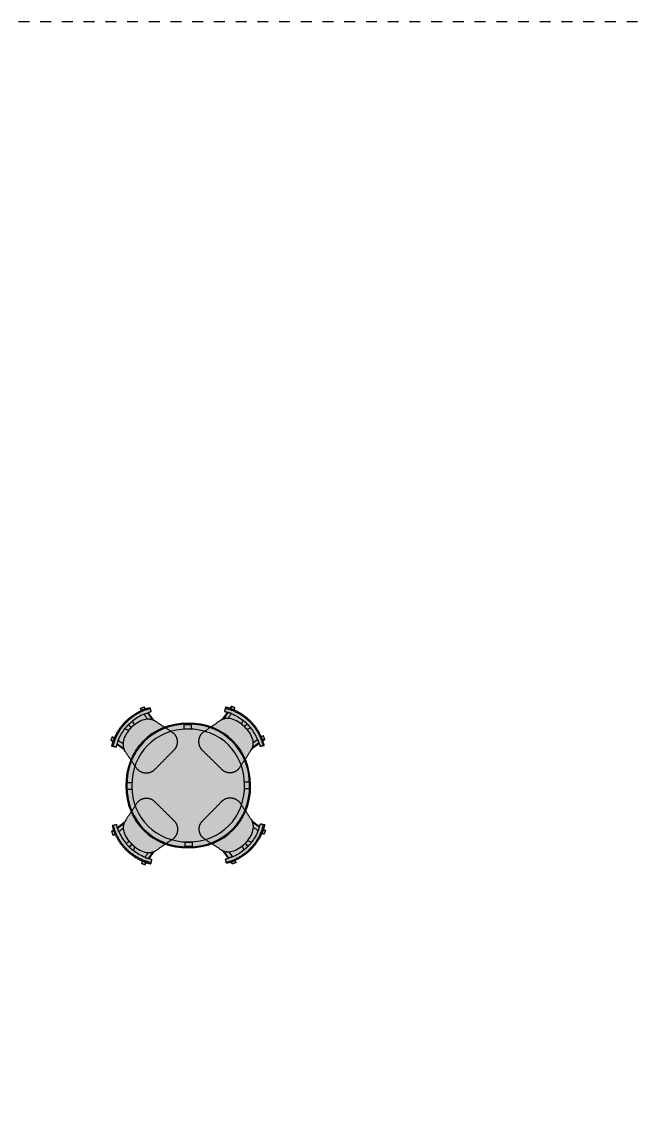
# Model space of a CAD drawing. Header units: metres. Extents: x -17 to 580, y -130 to 19.
# Drawn here: x 322.31 to 327.93, y -15.73 to -5.66 of the extents above; entities that cross this region are included whole.
import ezdxf

# ---------------------------------------------------------------- set-up
doc = ezdxf.new("R2010")
doc.units = ezdxf.units.M
doc.linetypes.add('Dash Line_3', pattern=[0.002905, 0.001937, -0.000968375])
doc.linetypes.add('Style Black Lines_3', pattern=[0])
for name, color, linetype, true_color in [('Furniture', 7, 'Continuous', 0x7a8bf7), ('Imported blocks', 7, 'Continuous', 0x7a8bf7), ('Page Layout', 7, 'Continuous', 0xe0e0e0)]:
    doc.layers.add(name, color=color, linetype=linetype, true_color=true_color)

# ---------------------------------------------------------------- blocks, each defined once
blk = doc.blocks.new('Bjursta round')
at = {"layer": 'Imported blocks', "transparency": 33554483}
h = blk.add_hatch(color=256, dxfattribs=at)
edge = h.paths.add_edge_path(flags=0)
edge.add_spline(control_points=[(1.219, 0.644), (1.219, 0.976), (0.976, 1.219), (0.644, 1.219)], knot_values=[0, 0, 0, 0, 1, 1, 1, 1], degree=3, periodic=0)
edge.add_spline(control_points=[(0.644, 1.219), (0.313, 1.219), (0.07, 0.976), (0.07, 0.644)], knot_values=[0, 0, 0, 0, 1, 1, 1, 1], degree=3, periodic=0)
edge.add_spline(control_points=[(0.07, 0.644), (0.07, 0.313), (0.313, 0.07), (0.644, 0.07)], knot_values=[0, 0, 0, 0, 1, 1, 1, 1], degree=3, periodic=0)
edge.add_spline(control_points=[(0.644, 0.07), (0.976, 0.07), (1.219, 0.313), (1.219, 0.644)], knot_values=[0, 0, 0, 0, 1, 1, 1, 1], degree=3, periodic=0)
at = {"layer": 'Imported blocks'}
for points, degree in [([(0.644, 1.219), (0.313, 1.219), (0.07, 0.976), (0.07, 0.644)], 3), ([(0.644, 1.21), (0.318, 1.21), (0.079, 0.971), (0.079, 0.644)], 3), ([(1.219, 0.644), (1.219, 0.976), (0.976, 1.219), (0.644, 1.219)], 3), ([(1.21, 0.644), (1.21, 0.971), (0.971, 1.21), (0.644, 1.21)], 3), ([(0.644, 1.164), (0.345, 1.164), (0.125, 0.944), (0.125, 0.644)], 3), ([(0.612, 1.205), (0.644, 1.205), (0.676, 1.205)], 2), ([(0.612, 1.163), (0.612, 1.184), (0.612, 1.205)], 2), ([(0.676, 1.163), (0.644, 1.163), (0.612, 1.163)], 2), ([(1.164, 0.644), (1.164, 0.944), (0.944, 1.164), (0.644, 1.164)], 3), ([(0.676, 1.205), (0.676, 1.184), (0.676, 1.163)], 2), ([(0.07, 0.644), (0.07, 0.313), (0.313, 0.07), (0.644, 0.07)], 3), ([(0.079, 0.644), (0.079, 0.318), (0.318, 0.079), (0.644, 0.079)], 3), ([(0.082, 0.611), (0.082, 0.643), (0.083, 0.676)], 2), ([(0.124, 0.611), (0.103, 0.611), (0.082, 0.611)], 2), ([(0.083, 0.676), (0.104, 0.676), (0.125, 0.676)], 2), ([(0.125, 0.676), (0.124, 0.643), (0.124, 0.611)], 2), ([(0.125, 0.644), (0.125, 0.345), (0.345, 0.125), (0.644, 0.125)], 3), ([(0.644, 0.125), (0.944, 0.125), (1.164, 0.345), (1.164, 0.644)], 3), ([(0.644, 0.07), (0.976, 0.07), (1.219, 0.313), (1.219, 0.644)], 3), ([(0.644, 0.079), (0.971, 0.079), (1.21, 0.318), (1.21, 0.644)], 3), ([(1.163, 0.611), (1.163, 0.643), (1.163, 0.676)], 2), ([(1.163, 0.676), (1.184, 0.676), (1.206, 0.676)], 2), ([(1.205, 0.611), (1.184, 0.611), (1.163, 0.611)], 2), ([(1.206, 0.676), (1.205, 0.643), (1.205, 0.611)], 2), ([(0.612, 0.082), (0.612, 0.103), (0.612, 0.124)], 2), ([(0.612, 0.124), (0.644, 0.124), (0.676, 0.124)], 2), ([(0.676, 0.124), (0.676, 0.103), (0.676, 0.082)], 2), ([(0.676, 0.082), (0.644, 0.082), (0.612, 0.082)], 2)]:
    blk.add_open_spline(points, degree=degree, dxfattribs=at)
blk = doc.blocks.new('Chair')
at = {"layer": 'Imported blocks', "transparency": 33554483}
h = blk.add_hatch(color=256, dxfattribs=at)
edge = h.paths.add_edge_path(flags=0)
edge.add_spline(control_points=[(0.321, 0.572), (0.412, 0.572), (0.497, 0.539)], knot_values=[0, 0, 0, 1, 1, 1], degree=2, periodic=0)
edge.add_spline(control_points=[(0.497, 0.539), (0.501, 0.549), (0.506, 0.559)], knot_values=[0, 0, 0, 1, 1, 1], degree=2, periodic=0)
edge.add_spline(control_points=[(0.506, 0.559), (0.522, 0.552), (0.538, 0.545)], knot_values=[0, 0, 0, 1, 1, 1], degree=2, periodic=0)
edge.add_spline(control_points=[(0.538, 0.545), (0.536, 0.534), (0.534, 0.523)], knot_values=[0, 0, 0, 1, 1, 1], degree=2, periodic=0)
edge.add_spline(control_points=[(0.534, 0.523), (0.553, 0.513), (0.571, 0.502)], knot_values=[0, 0, 0, 1, 1, 1], degree=2, periodic=0)
edge.add_spline(control_points=[(0.571, 0.502), (0.561, 0.485), (0.55, 0.468)], knot_values=[0, 0, 0, 1, 1, 1], degree=2, periodic=0)
edge.add_spline(control_points=[(0.55, 0.468), (0.538, 0.475), (0.526, 0.481)], knot_values=[0, 0, 0, 1, 1, 1], degree=2, periodic=0)
edge.add_spline(control_points=[(0.526, 0.481), (0.52, 0.439), (0.514, 0.397)], knot_values=[0, 0, 0, 1, 1, 1], degree=2, periodic=0)
edge.add_spline(control_points=[(0.514, 0.397), (0.517, 0.387), (0.519, 0.376)], knot_values=[0, 0, 0, 1, 1, 1], degree=2, periodic=0)
edge.add_spline(control_points=[(0.519, 0.376), (0.537, 0.285), (0.555, 0.194)], knot_values=[0, 0, 0, 1, 1, 1], degree=2, periodic=0)
edge.add_spline(control_points=[(0.555, 0.194), (0.562, 0.145), (0.529, 0.107)], knot_values=[0, 0, 0, 1, 1, 1], degree=2, periodic=0)
edge.add_spline(control_points=[(0.529, 0.107), (0.496, 0.07), (0.446, 0.07)], knot_values=[0, 0, 0, 1, 1, 1], degree=2, periodic=0)
edge.add_spline(control_points=[(0.446, 0.07), (0.321, 0.07), (0.196, 0.07)], knot_values=[0, 0, 0, 1, 1, 1], degree=2, periodic=0)
edge.add_spline(control_points=[(0.196, 0.07), (0.147, 0.07), (0.114, 0.107)], knot_values=[0, 0, 0, 1, 1, 1], degree=2, periodic=0)
edge.add_spline(control_points=[(0.114, 0.107), (0.081, 0.145), (0.087, 0.194)], knot_values=[0, 0, 0, 1, 1, 1], degree=2, periodic=0)
edge.add_spline(control_points=[(0.087, 0.194), (0.105, 0.285), (0.123, 0.376)], knot_values=[0, 0, 0, 1, 1, 1], degree=2, periodic=0)
edge.add_spline(control_points=[(0.123, 0.376), (0.125, 0.387), (0.129, 0.397)], knot_values=[0, 0, 0, 1, 1, 1], degree=2, periodic=0)
edge.add_spline(control_points=[(0.129, 0.397), (0.122, 0.439), (0.116, 0.481)], knot_values=[0, 0, 0, 1, 1, 1], degree=2, periodic=0)
edge.add_spline(control_points=[(0.116, 0.481), (0.104, 0.475), (0.092, 0.468)], knot_values=[0, 0, 0, 1, 1, 1], degree=2, periodic=0)
edge.add_spline(control_points=[(0.092, 0.468), (0.082, 0.485), (0.071, 0.502)], knot_values=[0, 0, 0, 1, 1, 1], degree=2, periodic=0)
edge.add_spline(control_points=[(0.071, 0.502), (0.089, 0.513), (0.108, 0.523)], knot_values=[0, 0, 0, 1, 1, 1], degree=2, periodic=0)
edge.add_spline(control_points=[(0.108, 0.523), (0.107, 0.534), (0.105, 0.545)], knot_values=[0, 0, 0, 1, 1, 1], degree=2, periodic=0)
edge.add_spline(control_points=[(0.105, 0.545), (0.121, 0.552), (0.137, 0.559)], knot_values=[0, 0, 0, 1, 1, 1], degree=2, periodic=0)
edge.add_spline(control_points=[(0.137, 0.559), (0.141, 0.549), (0.145, 0.539)], knot_values=[0, 0, 0, 1, 1, 1], degree=2, periodic=0)
edge.add_spline(control_points=[(0.145, 0.539), (0.23, 0.572), (0.321, 0.572)], knot_values=[0, 0, 0, 1, 1, 1], degree=2, periodic=0)
h = blk.add_hatch(color=256, dxfattribs=at)
edge = h.paths.add_edge_path(flags=0)
edge.add_spline(control_points=[(0.152, 0.498), (0.191, 0.514), (0.231, 0.524), (0.272, 0.529)], knot_values=[0, 0, 0, 0, 1, 1, 1, 1], degree=3, periodic=0)
edge.add_spline(control_points=[(0.272, 0.529), (0.277, 0.517), (0.281, 0.506), (0.285, 0.494)], knot_values=[0, 0, 0, 0, 1, 1, 1, 1], degree=3, periodic=0)
edge.add_spline(control_points=[(0.285, 0.494), (0.234, 0.489), (0.191, 0.472), (0.161, 0.445)], knot_values=[0, 0, 0, 0, 1, 1, 1, 1], degree=3, periodic=0)
edge.add_spline(control_points=[(0.161, 0.445), (0.158, 0.463), (0.155, 0.48), (0.152, 0.498)], knot_values=[0, 0, 0, 0, 1, 1, 1, 1], degree=3, periodic=0)
edge.add_spline(control_points=[(0.152, 0.498), (0.152, 0.498), (0.152, 0.498), (0.152, 0.498)], knot_values=[0, 0, 0, 0, 1.000002, 1.000002, 1.000002, 1.000002], degree=3, periodic=0)
h = blk.add_hatch(color=256, dxfattribs=at)
edge = h.paths.add_edge_path(flags=0)
edge.add_spline(control_points=[(0.49, 0.498), (0.452, 0.514), (0.411, 0.524), (0.37, 0.529)], knot_values=[0, 0, 0, 0, 1, 1, 1, 1], degree=3, periodic=0)
edge.add_spline(control_points=[(0.37, 0.529), (0.366, 0.517), (0.361, 0.506), (0.357, 0.494)], knot_values=[0, 0, 0, 0, 1, 1, 1, 1], degree=3, periodic=0)
edge.add_spline(control_points=[(0.357, 0.494), (0.409, 0.489), (0.451, 0.472), (0.481, 0.445)], knot_values=[0, 0, 0, 0, 1, 1, 1, 1], degree=3, periodic=0)
edge.add_spline(control_points=[(0.481, 0.445), (0.484, 0.463), (0.487, 0.48), (0.49, 0.498)], knot_values=[0, 0, 0, 0, 1, 1, 1, 1], degree=3, periodic=0)
edge.add_spline(control_points=[(0.49, 0.498), (0.49, 0.498), (0.49, 0.498), (0.49, 0.498)], knot_values=[0, 0, 0, 0, 1.000002, 1.000002, 1.000002, 1.000002], degree=3, periodic=0)
at = {"layer": 'Imported blocks', "linetype": 'Style Black Lines_3'}
for points in [[(0.322, 0.532), (0.322, 0.496)], [(0.521, 0.483), (0.508, 0.41)]]:
    blk.add_lwpolyline(points, dxfattribs=at)
at = {"layer": 'Imported blocks'}
for points, degree in [([(0.071, 0.502), (0.089, 0.513), (0.108, 0.523)], 2), ([(0.321, 0.562), (0.189, 0.562), (0.077, 0.493)], 2), ([(0.105, 0.545), (0.121, 0.552), (0.137, 0.559)], 2), ([(0.105, 0.545), (0.109, 0.535), (0.113, 0.525)], 2), ([(0.108, 0.523), (0.107, 0.534), (0.105, 0.545)], 2), ([(0.108, 0.523), (0.127, 0.532), (0.145, 0.539)], 2), ([(0.137, 0.559), (0.141, 0.549), (0.145, 0.539)], 2), ([(0.145, 0.539), (0.23, 0.572), (0.321, 0.572)], 2), ([(0.152, 0.498), (0.191, 0.514), (0.231, 0.524), (0.272, 0.529)], 3), ([(0.272, 0.529), (0.297, 0.532), (0.321, 0.532)], 2), ([(0.272, 0.529), (0.277, 0.517), (0.281, 0.506), (0.285, 0.494)], 3), ([(0.32, 0.532), (0.32, 0.514), (0.32, 0.496)], 2), ([(0.321, 0.572), (0.412, 0.572), (0.497, 0.539)], 2), ([(0.566, 0.493), (0.453, 0.562), (0.321, 0.562)], 2), ([(0.321, 0.532), (0.346, 0.532), (0.37, 0.529)], 2), ([(0.37, 0.529), (0.366, 0.517), (0.361, 0.506), (0.357, 0.494)], 3), ([(0.49, 0.498), (0.452, 0.514), (0.411, 0.524), (0.37, 0.529)], 3), ([(0.497, 0.539), (0.501, 0.549), (0.506, 0.559)], 2), ([(0.534, 0.523), (0.516, 0.532), (0.497, 0.539)], 2), ([(0.506, 0.559), (0.522, 0.552), (0.538, 0.545)], 2), ([(0.538, 0.545), (0.533, 0.535), (0.529, 0.525)], 2), ([(0.538, 0.545), (0.536, 0.534), (0.534, 0.523)], 2), ([(0.534, 0.523), (0.553, 0.513), (0.571, 0.502)], 2), ([(0.092, 0.468), (0.082, 0.485), (0.071, 0.502)], 2), ([(0.116, 0.481), (0.104, 0.475), (0.092, 0.468)], 2), ([(0.152, 0.498), (0.134, 0.49), (0.116, 0.481)], 2), ([(0.129, 0.397), (0.122, 0.439), (0.116, 0.481)], 2), ([(0.122, 0.483), (0.128, 0.446), (0.134, 0.41)], 2), ([(0.161, 0.445), (0.139, 0.424), (0.129, 0.397)], 2), ([(0.161, 0.445), (0.158, 0.463), (0.155, 0.48), (0.152, 0.498)], 3), ([(0.152, 0.498), (0.152, 0.498), (0.152, 0.498), (0.152, 0.498)], 3), ([(0.152, 0.498), (0.152, 0.498), (0.152, 0.498)], 2), ([(0.285, 0.494), (0.234, 0.489), (0.191, 0.472), (0.161, 0.445)], 3), ([(0.285, 0.494), (0.303, 0.496), (0.321, 0.496)], 2), ([(0.321, 0.496), (0.34, 0.496), (0.357, 0.494)], 2), ([(0.357, 0.494), (0.409, 0.489), (0.451, 0.472), (0.481, 0.445)], 3), ([(0.481, 0.445), (0.484, 0.463), (0.487, 0.48), (0.49, 0.498)], 3), ([(0.481, 0.445), (0.504, 0.424), (0.514, 0.397)], 2), ([(0.49, 0.498), (0.49, 0.498), (0.49, 0.498), (0.49, 0.498)], 3), ([(0.49, 0.498), (0.49, 0.498), (0.49, 0.498)], 2), ([(0.49, 0.498), (0.509, 0.49), (0.526, 0.481)], 2), ([(0.526, 0.481), (0.52, 0.439), (0.514, 0.397)], 2), ([(0.55, 0.468), (0.538, 0.475), (0.526, 0.481)], 2), ([(0.571, 0.502), (0.561, 0.485), (0.55, 0.468)], 2), ([(0.087, 0.194), (0.105, 0.285), (0.123, 0.376)], 2), ([(0.123, 0.376), (0.125, 0.387), (0.129, 0.397)], 2), ([(0.514, 0.397), (0.517, 0.387), (0.519, 0.376)], 2), ([(0.519, 0.376), (0.537, 0.285), (0.555, 0.194)], 2), ([(0.114, 0.107), (0.081, 0.145), (0.087, 0.194)], 2), ([(0.196, 0.07), (0.147, 0.07), (0.114, 0.107)], 2), ([(0.529, 0.107), (0.496, 0.07), (0.446, 0.07)], 2), ([(0.555, 0.194), (0.562, 0.145), (0.529, 0.107)], 2), ([(0.446, 0.07), (0.321, 0.07), (0.196, 0.07)], 2)]:
    blk.add_open_spline(points, degree=degree, dxfattribs=at)

msp = doc.modelspace()

# ---------------------------------------------------------------- linework, layer by layer
at = {"layer": 'Page Layout', "linetype": 'Dash Line_3'}
msp.add_lwpolyline([(284.8552402, -57.0313191), (357.5816362, -57.0313191), (357.5816362, -5.6551738), (284.8552402, -5.6551738), (284.8552402, -57.0313191)], close=True, dxfattribs=at)

# ---------------------------------------------------------------- block references
at = {"layer": 'Furniture'}
for name, p, xscale, yscale, rotation in [('Chair', (323.4477274, -12.7289659), 0.999999973046158, 0.999999973046158, 45.37137224682508), ('Chair', (324.2417318, -12.7238193), -0.999999973046158, 0.999999973046158, 315.3713722468251), ('Bjursta round', (323.2041768, -13.3352939), 1.000000027772921, 1.000000027772921, 0.3713737184547918), ('Chair', (323.447212, -12.6494688), -0.999999973046158, 0.999999973046158, 135.3713722468251), ('Chair', (324.2412168, -12.6443223), 0.999999973046158, 0.999999973046158, 225.3713722468251)]:
    msp.add_blockref(name, p, dxfattribs=dict(at, xscale=xscale, yscale=yscale, rotation=rotation))

doc.saveas('drawing.dxf')
